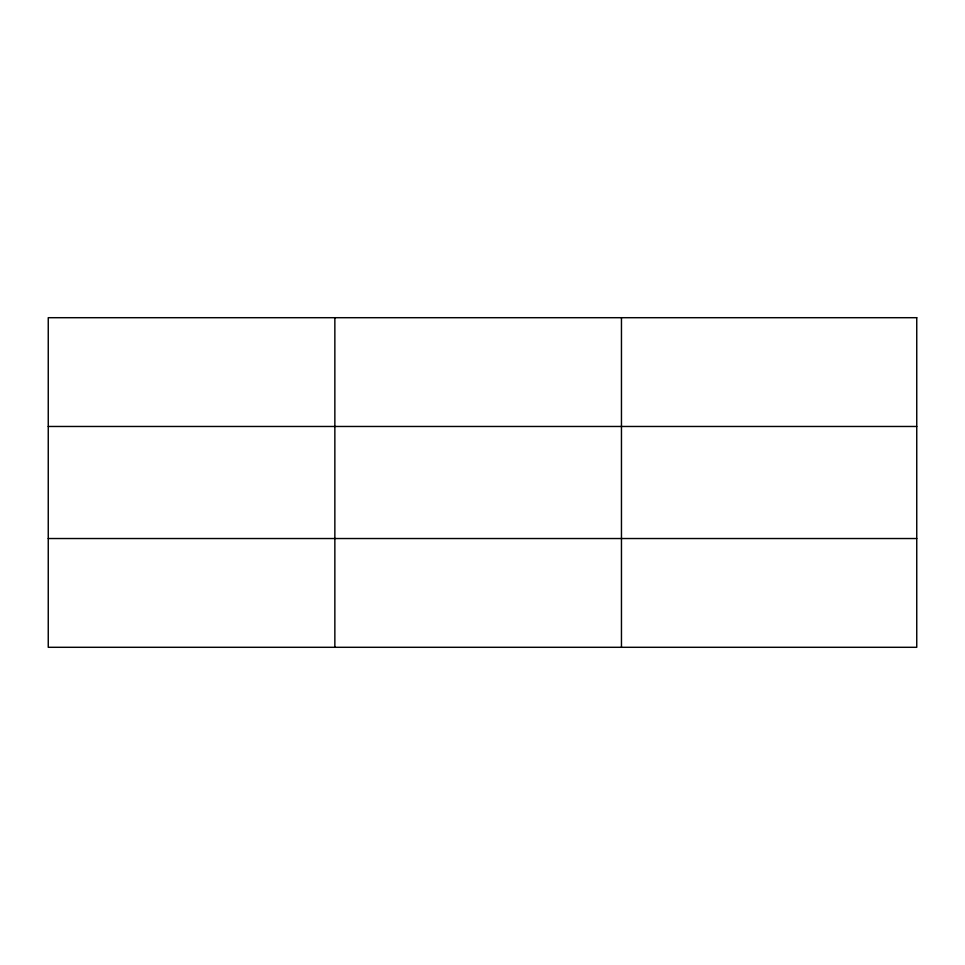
<?xml version="1.0" encoding="UTF-8"?>
<svg xmlns="http://www.w3.org/2000/svg" width="965" height="965" viewBox="0 0 965 965"><rect width="100%" height="100%" fill="white"/><g stroke="black" fill="none" stroke-linecap="round" stroke-linejoin="round"><path stroke-width="1.45" d="M334.855 317.702L334.855 647.298M621.46 317.702L621.46 647.298M48.25 426.47L916.75 426.47M48.25 538.53L916.75 538.53M916.75 317.702L916.75 647.298L48.25 647.298L48.25 317.702L916.75 317.702"/></g></svg>
